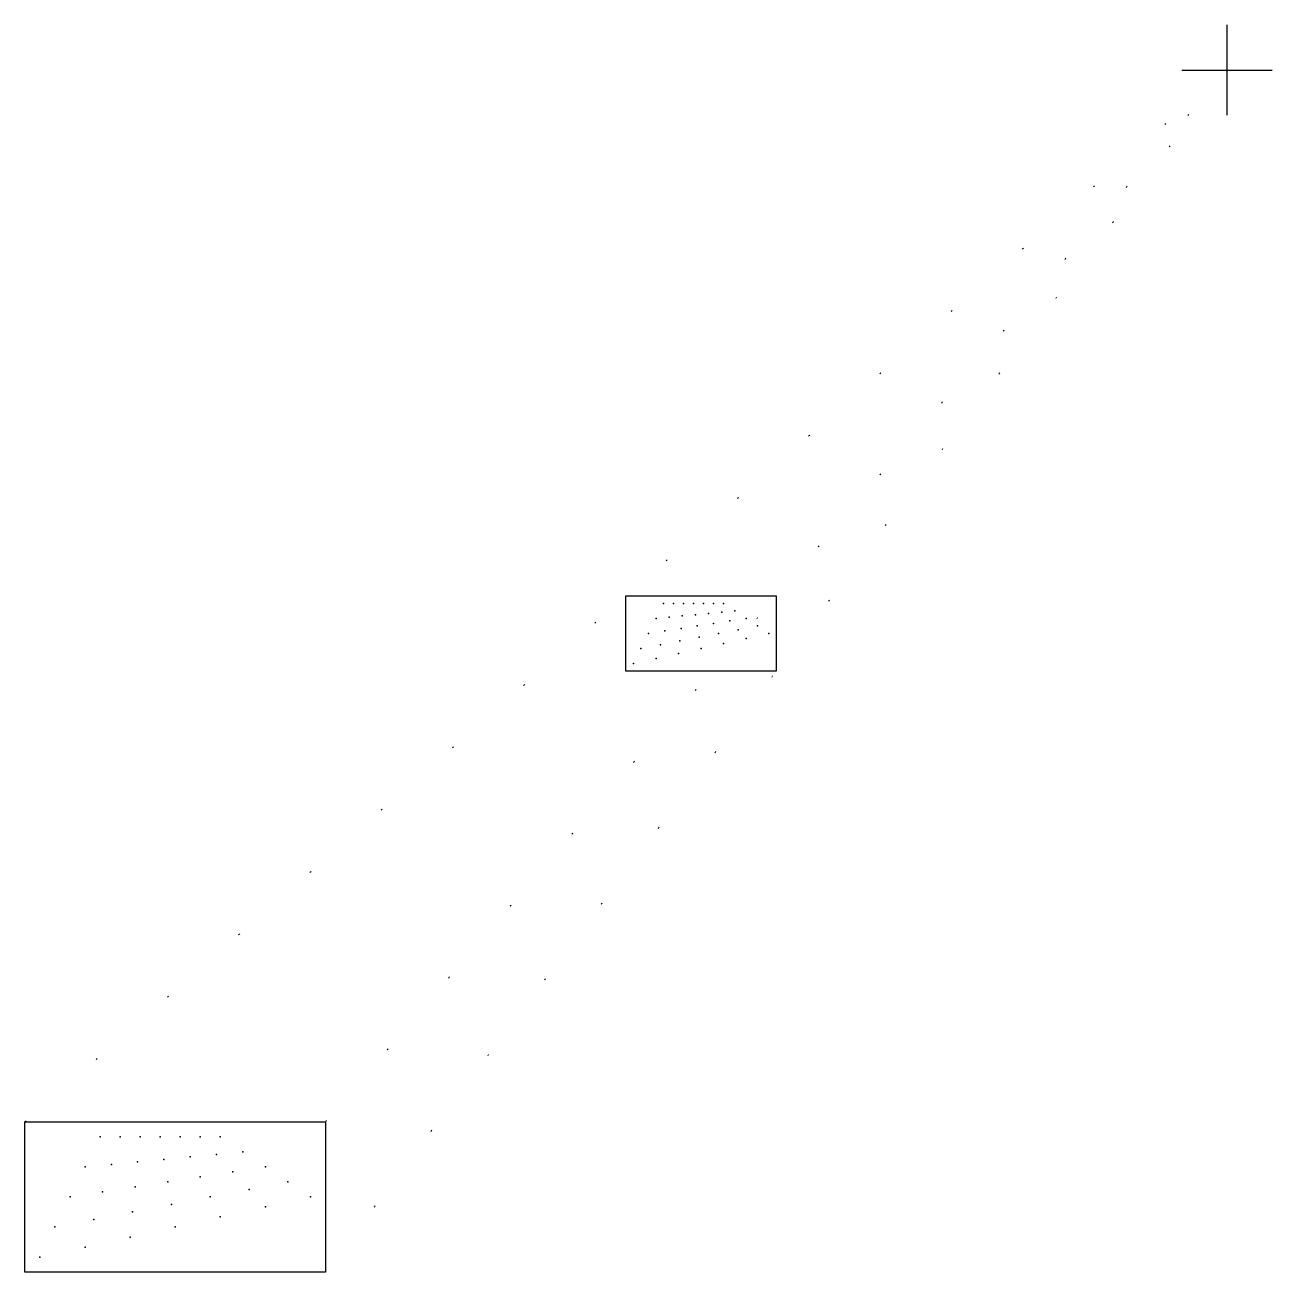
# Model space of a CAD drawing. Header units: millimetres. Extents: x 10 to 93, y 10 to 93.
import ezdxf

# ---------------------------------------------------------------- set-up
doc = ezdxf.new("R2010")
doc.units = ezdxf.units.MM
doc.linetypes.add('DOT', pattern=[6.3, 0.1, -6.2])
doc.layers.get('0').update_dxf_attribs({"lineweight": 25, "true_color": 0xffffff})

# ---------------------------------------------------------------- blocks, each defined once
blk = doc.blocks.new('block 2')
for p in [(4, 8), (5.333, 8), (6.667, 8), (8, 8), (9.333, 8), (10.667, 8), (12, 8), (10, 6.667), (11.75, 6.833), (13.5, 7), (3, 6), (4.75, 6.167), (6.5, 6.333), (8.25, 6.5), (15, 6), (8.5, 5), (10.667, 5.333), (12.833, 5.667), (16.5, 5), (4.167, 4.333), (6.333, 4.667), (13.917, 4.5), (2, 4), (8.75, 3.5), (11.333, 4), (15, 3.333), (18, 4), (3.583, 2.5), (6.167, 3), (12, 2.667), (1, 2), (9, 2), (6, 1.333), (0, 0), (3, 0.667)]:
    blk.add_point(p)

msp = doc.modelspace()

# ---------------------------------------------------------------- linework, layer by layer
for p, q in [((90, 93), (90, 87)), ((87, 90), (93, 90)), ((50, 55), (60, 55)), ((50, 50), (50, 55)), ((60, 55), (60, 50)), ((60, 50), (50, 50)), ((10, 20), (30, 20)), ((10, 10), (10, 20)), ((30, 20), (30, 10)), ((30, 10), (10, 10))]:
    msp.add_line(p, q)
at = {"linetype": 'DOT', "lineweight": 13}
for p, q in [((10, 20), (90, 90)), ((90, 90), (30, 10)), ((30, 20), (90, 90))]:
    msp.add_line(p, q, dxfattribs=at)

# ---------------------------------------------------------------- block references
at = {"xscale": 0.5, "yscale": 0.5, "zscale": 0.5}
msp.add_blockref('block 2', (50.5, 50.5), dxfattribs=at)
msp.add_blockref('block 2', (11, 11))

doc.saveas('drawing.dxf')
